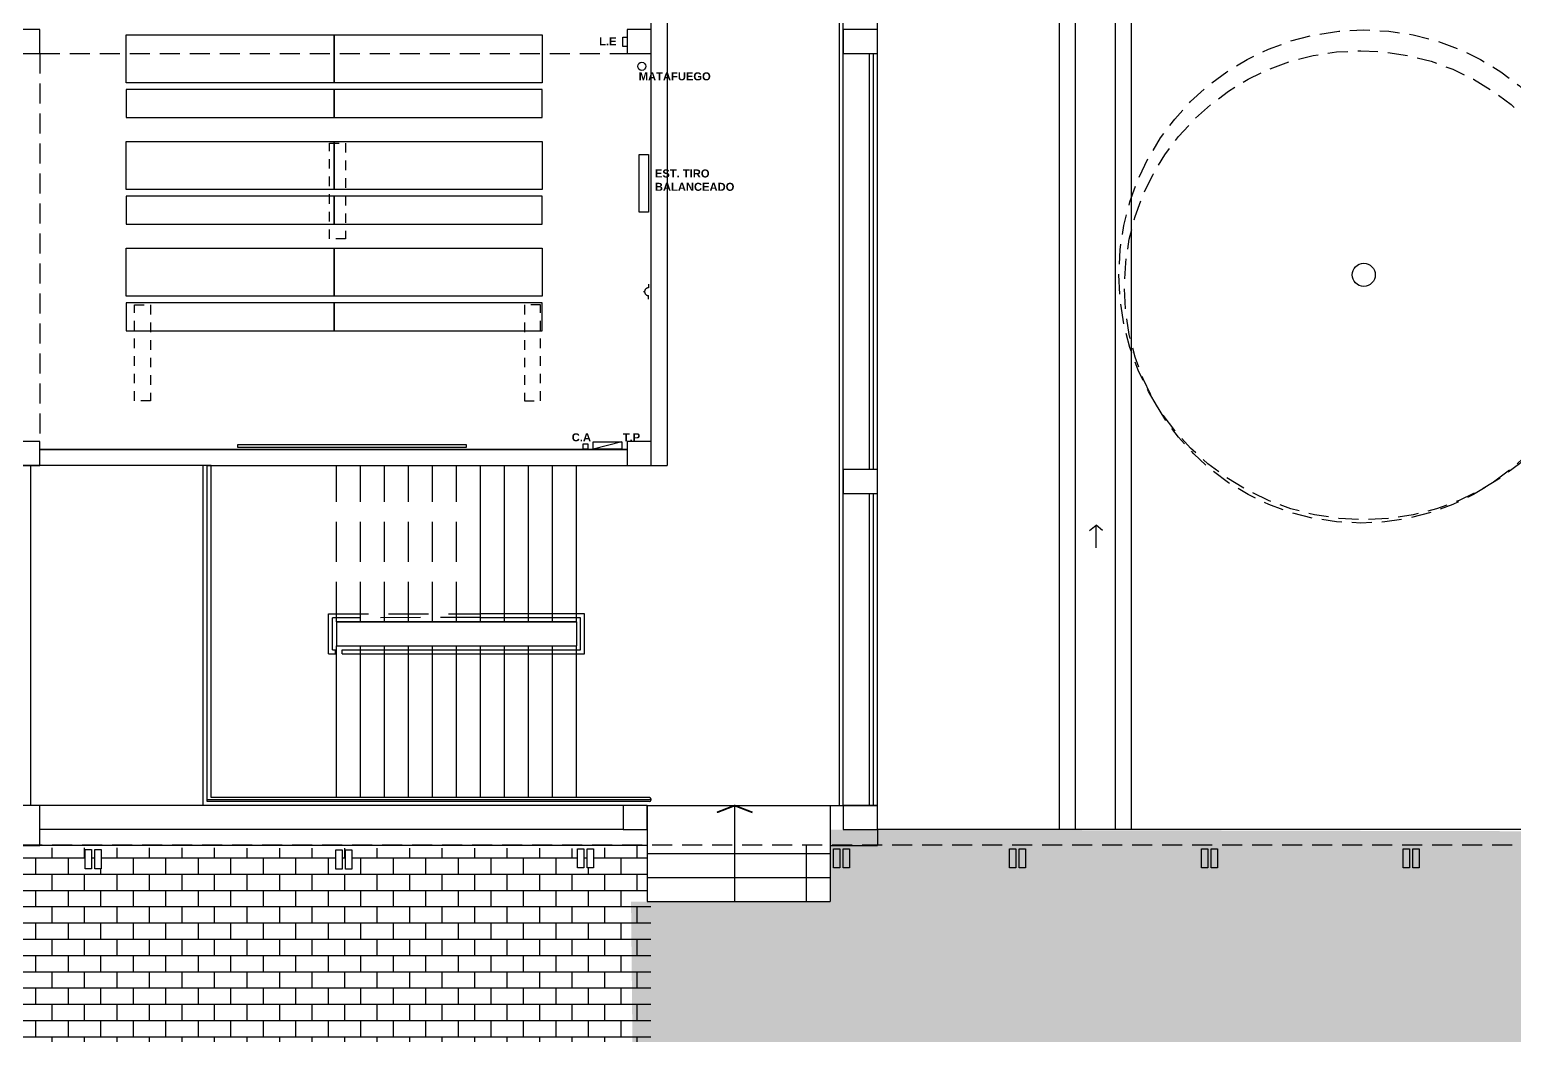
# Model space of a CAD drawing. Header units: millimetres. Extents: x -735 to -481, y 85 to 450.
# Drawn here: x -660.88 to -642.33, y 191.43 to 204 of the extents above; entities that cross this region are included whole.
import ezdxf

# ---------------------------------------------------------------- set-up
doc = ezdxf.new("R2010")
doc.units = ezdxf.units.MM
doc.linetypes.add('ACAD_ISO02W100', pattern=[15, 12, -3])
doc.linetypes.add('DASHED', pattern=[0.75, 0.5, -0.25])
for name, color, linetype in [('A-ESCALERAS', 6, 'CONTINUOUS'), ('A-MUROS', 5, 'CONTINUOUS'), ('A-PROYECCION', 3, 'DASHED'), ('dib - muro vista1', 1, 'CONTINUOUS'), ('dib - muro vista2', 2, 'CONTINUOUS'), ('dib-muros corte', 5, 'CONTINUOUS'), ('dib-muros vista 2', 2, 'CONTINUOUS'), ('E-COLUMNAS CUADRADAS', 6, 'CONTINUOUS'), ('E-COLUMNAS MADERA', 6, 'CONTINUOUS'), ('ESTUFAS', 50, 'CONTINUOUS'), ('fino', 8, 'CONTINUOUS'), ('iluminacion LED', 10, 'CONTINUOUS'), ('LUZ EMERGENCIA', 2, 'CONTINUOUS'), ('matafuegos', 1, 'CONTINUOUS'), ('mobiliario aulas', 254, 'CONTINUOUS'), ('proyeccion arboles', 94, 'DASHED'), ('SOLADOS EXTERIORES', 8, 'CONTINUOUS'), ('T-LOCALES', 7, 'CONTINUOUS'), ('TABLERO PRINCIPAL', 1, 'CONTINUOUS'), ('tomas', 10, 'CONTINUOUS'), ('VISTA', 1, 'CONTINUOUS'), ('VISTA2', 2, 'CONTINUOUS'), ('VISTA4', 3, 'CONTINUOUS')]:
    doc.layers.add(name, color=color, linetype=linetype)
doc.layers.add('SUPERFICIES', color=6, linetype='CONTINUOUS', plot=False)
doc.styles.add('ARIAL', font='swisseb.ttf', dxfattribs={"width": 1.32})

msp = doc.modelspace()

# ---------------------------------------------------------------- hatches: boundary and pattern name
at = {"layer": 'fino'}
h = msp.add_hatch(dxfattribs=at)
h.set_pattern_fill('AR-B816', color=256, scale=0.001, style=0)
h.paths.add_polyline_path([(-650.876, 194.004), (-650.876, 193.104), (-653.366, 193.104), (-653.347, 191.175), (-645.83, 191.175), (-645.83, 190.876), (-570.234, 190.794), (-570.234, 193.811)])
h = msp.add_hatch(dxfattribs=at)
h.set_pattern_fill('AR-B816', color=256, scale=0.001, style=0)
h.paths.add_polyline_path([(-660.19, 193.515), (-660.19, 193.755), (-660.11, 193.754), (-660.11, 193.514)], flags=16)
h.paths.add_polyline_path([(-660.07, 193.514), (-660.07, 193.754), (-659.99, 193.754), (-659.99, 193.514)], flags=16)
h.paths.add_polyline_path([(-663.108, 193.518), (-663.188, 193.518), (-663.188, 193.758), (-663.108, 193.758)], flags=16)
h.paths.add_polyline_path([(-663.228, 193.518), (-663.308, 193.518), (-663.308, 193.758), (-663.228, 193.758)], flags=16)
h.paths.add_polyline_path([(-657.056, 193.511), (-657.056, 193.751), (-656.976, 193.751), (-656.976, 193.511)], flags=16)
h.paths.add_polyline_path([(-656.936, 193.511), (-656.936, 193.751), (-656.856, 193.751), (-656.856, 193.511)], flags=16)
h.paths.add_polyline_path([(-665.899, 193.52), (-665.979, 193.52), (-665.979, 193.76), (-665.899, 193.76)], flags=16)
h.paths.add_polyline_path([(-666.019, 193.521), (-666.099, 193.521), (-666.099, 193.761), (-666.019, 193.761)], flags=16)
h.paths.add_polyline_path([(-668.488, 193.523), (-668.568, 193.523), (-668.568, 193.763), (-668.488, 193.763)], flags=16)
h.paths.add_polyline_path([(-668.608, 193.523), (-668.688, 193.523), (-668.688, 193.763), (-668.608, 193.763)], flags=16)
h.paths.add_polyline_path([(-661.742, 191.175), (-657.058, 191.175), (-657.058, 191.151), (-656.978, 191.151), (-656.978, 191.106), (-656.938, 191.106), (-656.938, 191.151), (-656.858, 191.151), (-656.858, 191.175), (-654.136, 191.175), (-654.136, 193.769), (-664.046, 193.78), (-664.046, 193.099), (-665.636, 193.104), (-665.636, 193.804), (-668.996, 193.785), (-668.996, 190.876), (-668.691, 190.876), (-668.69, 191.163), (-668.61, 191.163), (-668.61, 191.106), (-668.57, 191.106), (-668.57, 191.163), (-668.49, 191.163), (-668.491, 190.874), (-666.102, 190.874), (-666.102, 191.161), (-666.022, 191.161), (-666.022, 191.106), (-665.982, 191.106), (-665.982, 191.16), (-665.902, 191.16), (-665.902, 190.871), (-663.311, 190.871), (-663.31, 191.158), (-663.23, 191.158), (-663.23, 191.106), (-663.19, 191.106), (-663.19, 191.158), (-663.11, 191.158), (-663.111, 190.868), (-661.893, 190.868)])
h = msp.add_hatch(dxfattribs=at)
h.set_pattern_fill('AR-B816', color=256, scale=0.001, style=0)
h.paths.add_polyline_path([(-653.12, 193.104), (-653.166, 193.104), (-653.166, 193.804), (-653.836, 193.769), (-653.836, 193.524), (-653.916, 193.524), (-653.916, 193.769), (-653.956, 193.769), (-653.956, 193.524), (-654.036, 193.524), (-654.036, 193.769), (-654.136, 193.769), (-654.136, 191.106), (-654.036, 191.106), (-654.036, 191.164), (-653.956, 191.164), (-653.956, 191.106), (-653.916, 191.106), (-653.916, 191.164), (-653.836, 191.164), (-653.836, 191.175), (-653.12, 191.175)])

# ---------------------------------------------------------------- linework, layer by layer
at = {"layer": 'A-ESCALERAS'}
for p, q in [((-655.246, 196.602), (-655.246, 198.554)), ((-654.946, 196.602), (-654.946, 198.554)), ((-654.646, 196.602), (-654.646, 198.554)), ((-654.346, 196.602), (-654.346, 198.554)), ((-654.046, 196.602), (-654.046, 198.554)), ((-657.046, 194.404), (-657.046, 196.302)), ((-656.746, 194.404), (-656.746, 196.302)), ((-656.446, 194.404), (-656.446, 196.302)), ((-656.146, 194.404), (-656.146, 196.302)), ((-655.846, 194.404), (-655.846, 196.302)), ((-655.546, 194.404), (-655.546, 196.302)), ((-655.246, 194.404), (-655.246, 196.302)), ((-654.946, 194.404), (-654.946, 196.302)), ((-654.646, 194.404), (-654.646, 196.302)), ((-654.346, 194.404), (-654.346, 196.302)), ((-654.046, 194.404), (-654.046, 196.302))]:
    msp.add_line(p, q, dxfattribs=at)
for points in [[(-653.946, 196.702), (-655.246, 196.702)], [(-653.996, 196.652), (-655.246, 196.652)], [(-653.996, 196.252), (-653.996, 196.652)], [(-653.946, 196.202), (-653.946, 196.702)], [(-656.979, 196.202), (-656.979, 196.252)], [(-656.979, 196.252), (-653.996, 196.252)], [(-656.979, 196.202), (-653.946, 196.202)]]:
    msp.add_lwpolyline(points, dxfattribs=at)
at = {"layer": 'A-MUROS'}
msp.add_line((-653.166, 194.304), (-653.166, 193.804), dxfattribs=at)
at = {"layer": 'A-PROYECCION'}
for p, q in [((-657.046, 196.602), (-657.046, 198.554)), ((-656.746, 196.602), (-656.746, 198.554)), ((-656.446, 196.602), (-656.446, 198.554)), ((-656.146, 196.602), (-656.146, 198.554)), ((-655.846, 196.602), (-655.846, 198.554)), ((-655.546, 196.602), (-655.546, 198.554))]:
    msp.add_line(p, q, dxfattribs=at)
for points in [[(-657.146, 196.202), (-657.146, 196.702)], [(-657.146, 196.702), (-655.246, 196.702)], [(-655.246, 196.654), (-657.096, 196.652)], [(-657.096, 196.252), (-657.096, 196.652)], [(-657.146, 196.202), (-657.061, 196.202)], [(-657.096, 196.252), (-657.061, 196.252)], [(-657.061, 196.202), (-657.061, 196.252)]]:
    msp.add_lwpolyline(points, dxfattribs=at)
at = {"layer": 'dib - muro vista1'}
msp.add_line((-652.071, 194.304), (-652.071, 193.104), dxfattribs=at)
msp.add_lwpolyline([(-652.293, 194.218, 0.0222, 0.0222, 0), (-652.071, 194.304, 0.0222, 0.0222, 0), (-651.848, 194.218, 0, 0, 0)], format="xyseb", dxfattribs=at)
at = {"layer": 'dib - muro vista2'}
for p, q in [((-653.166, 194.304), (-650.876, 194.304)), ((-653.166, 194.304), (-653.166, 193.104)), ((-650.876, 194.304), (-650.876, 193.104)), ((-597.776, 194.004), (-650.286, 194.004)), ((-653.166, 193.704), (-650.876, 193.704)), ((-653.166, 193.404), (-650.876, 193.404)), ((-653.166, 193.104), (-650.876, 193.104))]:
    msp.add_line(p, q, dxfattribs=at)
at = {"layer": 'dib-muros corte'}
for p, q in [((-660.871, 198.554), (-660.871, 194.304)), ((-653.466, 194.304), (-660.796, 194.304)), ((-650.876, 194.304), (-650.876, 193.804)), ((-650.876, 194.304), (-650.286, 194.304)), ((-653.466, 194.004), (-660.756, 194.004)), ((-650.286, 194.004), (-650.286, 193.804)), ((-653.166, 193.804), (-664.046, 193.804)), ((-650.876, 193.804), (-650.286, 193.804))]:
    msp.add_line(p, q, dxfattribs=at)
at = {"layer": 'dib-muros vista 2'}
for p, q in [((-650.766, 225.683), (-650.766, 194.304)), ((-650.716, 194.304), (-650.716, 225.683)), ((-650.286, 198.504), (-650.286, 225.824)), ((-650.286, 194.304), (-650.286, 198.204))]:
    msp.add_line(p, q, dxfattribs=at)
at = {"layer": 'E-COLUMNAS CUADRADAS'}
for points in [[(-660.756, 203.704), (-660.756, 204.004), (-661.056, 204.004), (-661.056, 203.704), (-660.756, 203.704)], [(-660.756, 198.554), (-660.756, 198.854), (-661.056, 198.854), (-661.056, 198.554), (-660.756, 198.554)], [(-660.756, 193.804), (-660.756, 194.304), (-661.056, 194.304), (-661.056, 193.804), (-660.756, 193.804)]]:
    msp.add_lwpolyline(points, dxfattribs=at)
for points in [[(-653.416, 204.004), (-653.416, 203.704), (-653.116, 203.704), (-653.116, 204.004)], [(-650.716, 204.004), (-650.716, 203.704), (-650.286, 203.704), (-650.286, 204.004)], [(-653.416, 198.854), (-653.416, 198.554), (-653.116, 198.554), (-653.116, 198.854)], [(-650.716, 198.504), (-650.716, 198.204), (-650.286, 198.204), (-650.286, 198.504)], [(-653.466, 194.304), (-653.466, 194.004), (-653.166, 194.004), (-653.166, 194.304)], [(-650.716, 194.304), (-650.716, 194.004), (-650.286, 194.004), (-650.286, 194.304)]]:
    msp.add_lwpolyline(points, close=True, dxfattribs=at)
at = {"layer": 'E-COLUMNAS MADERA'}
for points in [[(-660.11, 193.514), (-660.19, 193.515), (-660.19, 193.755), (-660.11, 193.754)], [(-659.99, 193.514), (-660.07, 193.514), (-660.07, 193.754), (-659.99, 193.754)], [(-656.976, 193.511), (-657.056, 193.511), (-657.056, 193.751), (-656.976, 193.751)], [(-656.856, 193.511), (-656.936, 193.511), (-656.936, 193.751), (-656.856, 193.751)], [(-653.956, 193.524), (-654.036, 193.524), (-654.036, 193.764), (-653.956, 193.764)], [(-653.836, 193.524), (-653.916, 193.524), (-653.916, 193.764), (-653.836, 193.764)], [(-650.756, 193.524), (-650.836, 193.524), (-650.836, 193.764), (-650.756, 193.764)], [(-650.636, 193.524), (-650.716, 193.524), (-650.716, 193.764), (-650.636, 193.764)], [(-648.556, 193.524), (-648.636, 193.524), (-648.636, 193.764), (-648.556, 193.764)], [(-648.436, 193.524), (-648.516, 193.524), (-648.516, 193.764), (-648.436, 193.764)], [(-646.156, 193.524), (-646.236, 193.524), (-646.236, 193.764), (-646.156, 193.764)], [(-646.036, 193.524), (-646.116, 193.524), (-646.116, 193.764), (-646.036, 193.764)], [(-643.636, 193.524), (-643.716, 193.524), (-643.716, 193.764), (-643.636, 193.764)], [(-643.516, 193.524), (-643.596, 193.524), (-643.596, 193.764), (-643.516, 193.764)]]:
    msp.add_lwpolyline(points, close=True, dxfattribs=at)
at = {"layer": 'ESTUFAS', "linetype": 'ACAD_ISO02W100'}
msp.add_lwpolyline([(-653.15, 202.443), (-653.15, 201.721), (-653.264, 201.721), (-653.264, 202.443)], close=True, dxfattribs=at)
at = {"layer": 'fino'}
msp.add_line((-651.176, 193.803), (-651.176, 193.104), dxfattribs=at)
at = {"layer": 'iluminacion LED', "linetype": 'ACAD_ISO02W100', "ltscale": 0.01}
for points in [[(-656.936, 201.387), (-657.136, 201.387), (-657.136, 202.587), (-656.936, 202.587)], [(-659.373, 199.363), (-659.573, 199.363), (-659.573, 200.563), (-659.373, 200.563)], [(-654.698, 199.363), (-654.498, 199.363), (-654.498, 200.563), (-654.698, 200.563)]]:
    msp.add_lwpolyline(points, close=True, dxfattribs=at)
at = {"layer": 'LUZ EMERGENCIA'}
msp.add_lwpolyline([(-653.416, 203.912), (-653.416, 203.795), (-653.469, 203.795), (-653.469, 203.912)], close=True, dxfattribs=at)
at = {"layer": 'matafuegos'}
msp.add_circle((-653.232, 203.546), 0.0511, dxfattribs=at)
at = {"layer": 'mobiliario aulas', "linetype": 'ACAD_ISO02W100'}
for points in [[(-659.675, 203.341), (-659.675, 203.941), (-657.075, 203.941), (-657.075, 203.341), (-659.675, 203.341)], [(-657.075, 203.341), (-657.075, 203.941), (-654.475, 203.941), (-654.475, 203.341), (-657.075, 203.341)], [(-659.675, 203.257), (-659.675, 202.907), (-657.075, 202.907), (-657.075, 203.257), (-659.675, 203.257)], [(-657.075, 203.257), (-657.075, 202.907), (-654.475, 202.907), (-654.475, 203.257), (-657.075, 203.257)], [(-659.675, 202.007), (-659.675, 202.607), (-657.075, 202.607), (-657.075, 202.007), (-659.675, 202.007)], [(-657.075, 202.007), (-657.075, 202.607), (-654.475, 202.607), (-654.475, 202.007), (-657.075, 202.007)], [(-659.675, 201.923), (-659.675, 201.573), (-657.075, 201.573), (-657.075, 201.923), (-659.675, 201.923)], [(-657.075, 201.923), (-657.075, 201.573), (-654.475, 201.573), (-654.475, 201.923), (-657.075, 201.923)], [(-659.675, 200.672), (-659.675, 201.272), (-657.075, 201.272), (-657.075, 200.672), (-659.675, 200.672)], [(-657.075, 200.672), (-657.075, 201.272), (-654.475, 201.272), (-654.475, 200.672), (-657.075, 200.672)], [(-659.675, 200.589), (-659.675, 200.239), (-657.075, 200.239), (-657.075, 200.589), (-659.675, 200.589)], [(-657.075, 200.589), (-657.075, 200.239), (-654.475, 200.239), (-654.475, 200.589), (-657.075, 200.589)]]:
    msp.add_lwpolyline(points, dxfattribs=at)
at = {"layer": 'mobiliario aulas'}
msp.add_lwpolyline([(-658.281, 198.818), (-655.425, 198.818), (-655.425, 198.78), (-658.281, 198.78)], close=True, dxfattribs=at)
at = {"layer": 'proyeccion arboles', "linetype": 'DASHED', "ltscale": 0.5}
for centre, radius in [((-644.207, 200.939), 3.062), ((-644.245, 200.788), 2.953)]:
    msp.add_circle(centre, radius, dxfattribs=at)
at = {"layer": 'SOLADOS EXTERIORES'}
for points in [[(-648.016, 226.423), (-648.016, 194.004)], [(-647.816, 226.423), (-647.816, 194.004)], [(-647.316, 226.423), (-647.316, 194.004)], [(-647.116, 226.423), (-647.116, 194.004)], [(-647.634, 197.744), (-647.553, 197.809)], [(-647.634, 197.744), (-647.553, 197.809)], [(-647.553, 197.526), (-647.553, 197.809)], [(-647.473, 197.744), (-647.553, 197.809)], [(-647.553, 197.526), (-647.553, 197.809)], [(-647.473, 197.744), (-647.553, 197.809)]]:
    msp.add_lwpolyline(points, dxfattribs=at)
at = {"layer": 'SUPERFICIES'}
for p, q in [((-652.916, 204.105), (-652.916, 198.554)), ((-653.416, 198.754), (-660.756, 198.754)), ((-658.616, 198.554), (-664.171, 198.554)), ((-653.116, 198.554), (-652.916, 198.554))]:
    msp.add_line(p, q, dxfattribs=at)
for points in [[(-653.116, 198.754), (-653.116, 204.105)], [(-660.756, 198.754), (-653.416, 198.754)], [(-653.116, 194.374), (-658.666, 194.374), (-658.666, 198.554), (-653.116, 198.554)]]:
    msp.add_lwpolyline(points, dxfattribs=at)
at = {"layer": 'TABLERO PRINCIPAL', "linetype": 'ACAD_ISO02W100'}
msp.add_line((-653.481, 198.85), (-653.838, 198.761), dxfattribs=at)
for points in [[(-653.963, 198.826), (-653.906, 198.826), (-653.906, 198.758), (-653.963, 198.758)], [(-653.481, 198.85), (-653.481, 198.761), (-653.838, 198.761), (-653.838, 198.85)]]:
    msp.add_lwpolyline(points, close=True, dxfattribs=at)
at = {"layer": 'tomas', "linetype": 'ACAD_ISO02W100'}
for p, q in [((-653.147, 200.823), (-653.147, 200.778)), ((-653.196, 200.728), (-653.209, 200.728)), ((-653.147, 200.635), (-653.147, 200.678))]:
    msp.add_line(p, q, dxfattribs=at)
msp.add_arc((-653.147, 200.728), 0.0497, 90, 270, dxfattribs=at)
at = {"layer": 'VISTA'}
for p, q in [((-650.386, 198.504), (-650.386, 203.704)), ((-650.336, 198.504), (-650.336, 203.704)), ((-658.666, 194.354), (-658.666, 198.554)), ((-658.616, 194.404), (-658.616, 198.554)), ((-650.386, 194.304), (-650.386, 198.204)), ((-650.336, 194.304), (-650.336, 198.204)), ((-657.046, 196.602), (-654.046, 196.602)), ((-657.046, 196.602), (-657.046, 196.302)), ((-654.046, 196.602), (-654.046, 196.302)), ((-657.046, 196.302), (-654.046, 196.302)), ((-653.136, 194.354), (-658.666, 194.354)), ((-653.136, 194.404), (-658.616, 194.404)), ((-653.116, 194.374), (-653.116, 194.384))]:
    msp.add_line(p, q, dxfattribs=at)
for points in [[(-654.046, 196.602), (-657.046, 196.602)], [(-657.046, 196.302), (-654.046, 196.302)]]:
    msp.add_lwpolyline(points, dxfattribs=at)
for centre, start, end in [((-653.136, 194.384), 0, 90), ((-653.136, 194.374), 270, 360)]:
    msp.add_arc(centre, 0.02, start, end, dxfattribs=at)
at = {"layer": 'VISTA2', "linetype": 'DASHED', "ltscale": 0.5}
for q in [(-653.416, 203.704), (-660.756, 198.854)]:
    msp.add_line((-660.756, 203.704), q, dxfattribs=at)
at = {"layer": 'VISTA2'}
msp.add_line((-658.716, 194.304), (-658.716, 198.554), dxfattribs=at)
msp.add_circle((-644.207, 200.939), 0.144, dxfattribs=at)
at = {"layer": 'VISTA4', "linetype": 'DASHED', "ltscale": 0.5}
msp.add_line((-597.726, 193.811), (-668.996, 193.811), dxfattribs=at)

# ---------------------------------------------------------------- texts
at = {"layer": 'T-LOCALES', "ltscale": 0.5, "char_height": 0.1, "width": 5.62056, "attachment_point": 1, "style": 'ARIAL'}
for s, insert in [('{\\fSwis721 Lt BT|b1|i0|c0|p34;L.E}', (-653.765, 203.908)), ('{\\fSwis721 Lt BT|b1|i0|c0|p34;MATAFUEGO}', (-653.27, 203.47)), ('{\\fSwis721 Lt BT|b1|i0|c0|p34;EST. TIRO \\PBALANCEADO}', (-653.068, 202.256)), ('\\pi2.6697;{\\fSwis721 Lt BT|b1|i0|c0|p34;C.A}', (-656.777, 198.958)), ('\\pi2.6858;{\\fSwis721 Lt BT|b1|i0|c0|p34;T.P}', (-656.155, 198.958))]:
    msp.add_mtext(s, dxfattribs=dict(at, insert=insert))

doc.saveas('drawing.dxf')
